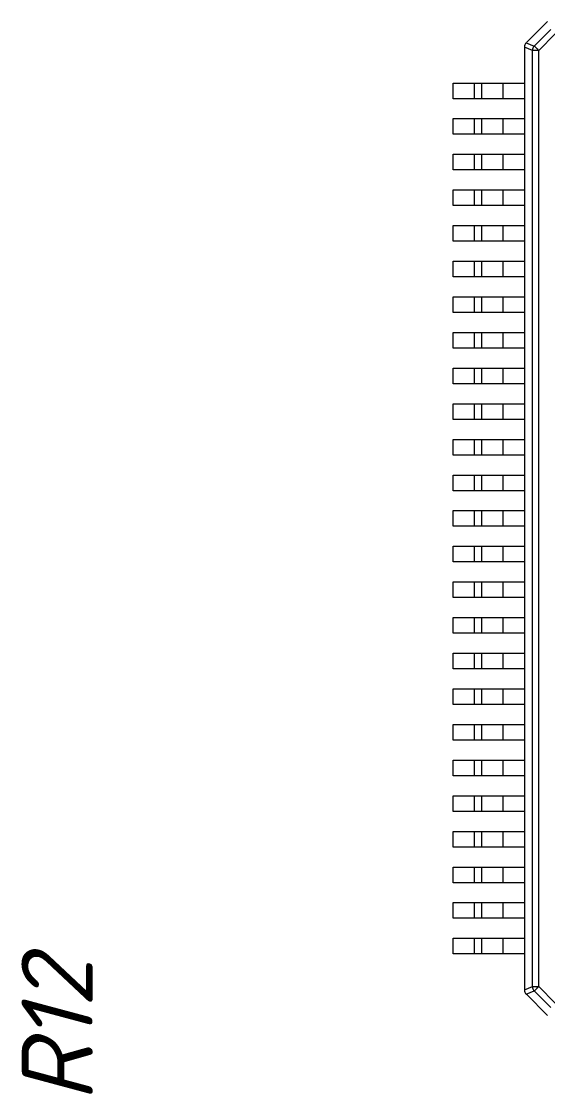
# Model space of a CAD drawing. Header units: millimetres. Extents: x 143 to 740, y 82 to 502.
# Drawn here: x 293.39 to 308.15, y 369.88 to 400 of the extents above; entities that cross this region are included whole.
import ezdxf

# ---------------------------------------------------------------- set-up
doc = ezdxf.new("R2010")
doc.units = ezdxf.units.MM
doc.header["$LTSCALE"] = 0.5
doc.layers.get('0').update_dxf_attribs({"lineweight": 60})
doc.styles.get("Standard").update_dxf_attribs({"font": 'isocpeui.ttf', "width": 0.9})

msp = doc.modelspace()

# ---------------------------------------------------------------- linework, layer by layer
at = {"color": 7, "linetype": 'Continuous', "lineweight": 15}
for p, q in [((308.154, 399.995), (307.56, 399.4)), ((307.783, 399.306), (308.249, 399.771)), ((307.908, 399.182), (308.373, 399.647)), ((307.559, 399.399), (307.783, 399.306)), ((307.732, 399.182), (307.507, 399.275)), ((307.507, 399.273), (307.507, 398.268)), ((307.732, 372.914), (307.732, 399.182)), ((307.908, 399.182), (307.732, 399.182)), ((307.908, 372.914), (307.908, 399.182)), ((305.507, 397.828), (305.507, 398.268)), ((305.507, 398.268), (306.107, 398.268)), ((306.107, 397.828), (306.107, 398.268)), ((306.107, 398.268), (306.307, 398.268)), ((306.307, 397.828), (306.307, 398.268)), ((306.307, 398.268), (306.907, 398.268)), ((306.907, 397.828), (306.907, 398.268)), ((306.907, 398.268), (307.507, 398.268)), ((307.507, 398.268), (307.507, 397.828)), ((306.107, 397.828), (305.507, 397.828)), ((306.307, 397.828), (306.107, 397.828)), ((306.907, 397.828), (306.307, 397.828)), ((307.507, 397.828), (306.907, 397.828)), ((307.507, 397.828), (307.507, 397.268)), ((305.507, 396.828), (305.507, 397.268)), ((305.507, 397.268), (306.107, 397.268)), ((306.107, 396.828), (306.107, 397.268)), ((306.107, 397.268), (306.307, 397.268)), ((306.307, 396.828), (306.307, 397.268)), ((306.307, 397.268), (306.907, 397.268)), ((306.907, 396.828), (306.907, 397.268)), ((306.907, 397.268), (307.507, 397.268)), ((307.507, 397.268), (307.507, 396.828)), ((306.107, 396.828), (305.507, 396.828)), ((306.307, 396.828), (306.107, 396.828)), ((306.907, 396.828), (306.307, 396.828)), ((307.507, 396.828), (306.907, 396.828)), ((307.507, 396.828), (307.507, 396.268)), ((305.507, 395.828), (305.507, 396.268)), ((305.507, 396.268), (306.107, 396.268)), ((306.107, 395.828), (306.107, 396.268)), ((306.107, 396.268), (306.307, 396.268)), ((306.307, 395.828), (306.307, 396.268)), ((306.307, 396.268), (306.907, 396.268)), ((306.907, 395.828), (306.907, 396.268)), ((306.907, 396.268), (307.507, 396.268)), ((307.507, 396.268), (307.507, 395.828)), ((306.107, 395.828), (305.507, 395.828)), ((306.307, 395.828), (306.107, 395.828)), ((306.907, 395.828), (306.307, 395.828)), ((307.507, 395.828), (306.907, 395.828)), ((307.507, 395.828), (307.507, 395.268)), ((305.507, 394.828), (305.507, 395.268)), ((305.507, 395.268), (306.107, 395.268)), ((306.107, 394.828), (306.107, 395.268)), ((306.107, 395.268), (306.307, 395.268)), ((306.307, 394.828), (306.307, 395.268)), ((306.307, 395.268), (306.907, 395.268)), ((306.907, 394.828), (306.907, 395.268)), ((306.907, 395.268), (307.507, 395.268)), ((307.507, 395.268), (307.507, 394.828)), ((306.107, 394.828), (305.507, 394.828)), ((306.307, 394.828), (306.107, 394.828)), ((306.907, 394.828), (306.307, 394.828)), ((307.507, 394.828), (306.907, 394.828)), ((307.507, 394.828), (307.507, 394.268)), ((305.507, 393.828), (305.507, 394.268)), ((305.507, 394.268), (306.107, 394.268)), ((306.107, 393.828), (306.107, 394.268)), ((306.107, 394.268), (306.307, 394.268)), ((306.307, 393.828), (306.307, 394.268)), ((306.307, 394.268), (306.907, 394.268)), ((306.907, 393.828), (306.907, 394.268)), ((306.907, 394.268), (307.507, 394.268)), ((307.507, 394.268), (307.507, 393.828)), ((306.107, 393.828), (305.507, 393.828)), ((306.307, 393.828), (306.107, 393.828)), ((306.907, 393.828), (306.307, 393.828)), ((307.507, 393.828), (306.907, 393.828)), ((307.507, 393.828), (307.507, 393.268)), ((305.507, 392.828), (305.507, 393.268)), ((305.507, 393.268), (306.107, 393.268)), ((306.107, 392.828), (306.107, 393.268)), ((306.107, 393.268), (306.307, 393.268)), ((306.307, 392.828), (306.307, 393.268)), ((306.307, 393.268), (306.907, 393.268)), ((306.907, 392.828), (306.907, 393.268)), ((306.907, 393.268), (307.507, 393.268)), ((307.507, 393.268), (307.507, 392.828)), ((306.107, 392.828), (305.507, 392.828)), ((306.307, 392.828), (306.107, 392.828)), ((306.907, 392.828), (306.307, 392.828)), ((307.507, 392.828), (306.907, 392.828)), ((307.507, 392.828), (307.507, 392.268)), ((305.507, 391.828), (305.507, 392.268)), ((305.507, 392.268), (306.107, 392.268)), ((306.107, 391.828), (306.107, 392.268)), ((306.107, 392.268), (306.307, 392.268)), ((306.307, 391.828), (306.307, 392.268)), ((306.307, 392.268), (306.907, 392.268)), ((306.907, 391.828), (306.907, 392.268)), ((306.907, 392.268), (307.507, 392.268)), ((307.507, 392.268), (307.507, 391.828)), ((306.107, 391.828), (305.507, 391.828)), ((306.307, 391.828), (306.107, 391.828)), ((306.907, 391.828), (306.307, 391.828)), ((307.507, 391.828), (306.907, 391.828)), ((307.507, 391.828), (307.507, 391.268)), ((305.507, 390.828), (305.507, 391.268)), ((305.507, 391.268), (306.107, 391.268)), ((306.107, 390.828), (306.107, 391.268)), ((306.107, 391.268), (306.307, 391.268)), ((306.307, 390.828), (306.307, 391.268)), ((306.307, 391.268), (306.907, 391.268)), ((306.907, 390.828), (306.907, 391.268)), ((306.907, 391.268), (307.507, 391.268)), ((307.507, 391.268), (307.507, 390.828)), ((306.107, 390.828), (305.507, 390.828)), ((306.307, 390.828), (306.107, 390.828)), ((306.907, 390.828), (306.307, 390.828)), ((307.507, 390.828), (306.907, 390.828)), ((307.507, 390.828), (307.507, 390.268)), ((305.507, 389.828), (305.507, 390.268)), ((305.507, 390.268), (306.107, 390.268)), ((306.107, 389.828), (306.107, 390.268)), ((306.107, 390.268), (306.307, 390.268)), ((306.307, 389.828), (306.307, 390.268)), ((306.307, 390.268), (306.907, 390.268)), ((306.907, 389.828), (306.907, 390.268)), ((306.907, 390.268), (307.507, 390.268)), ((307.507, 390.268), (307.507, 389.828)), ((306.107, 389.828), (305.507, 389.828)), ((306.307, 389.828), (306.107, 389.828)), ((306.907, 389.828), (306.307, 389.828)), ((307.507, 389.828), (306.907, 389.828)), ((307.507, 389.828), (307.507, 389.268)), ((305.507, 388.828), (305.507, 389.268)), ((305.507, 389.268), (306.107, 389.268)), ((306.107, 388.828), (306.107, 389.268)), ((306.107, 389.268), (306.307, 389.268)), ((306.307, 388.828), (306.307, 389.268)), ((306.307, 389.268), (306.907, 389.268)), ((306.907, 388.828), (306.907, 389.268)), ((306.907, 389.268), (307.507, 389.268)), ((307.507, 389.268), (307.507, 388.828)), ((306.107, 388.828), (305.507, 388.828)), ((306.307, 388.828), (306.107, 388.828)), ((306.907, 388.828), (306.307, 388.828)), ((307.507, 388.828), (306.907, 388.828)), ((307.507, 388.828), (307.507, 388.268)), ((305.507, 387.828), (305.507, 388.268)), ((305.507, 388.268), (306.107, 388.268)), ((306.107, 387.828), (306.107, 388.268)), ((306.107, 388.268), (306.307, 388.268)), ((306.307, 387.828), (306.307, 388.268)), ((306.307, 388.268), (306.907, 388.268)), ((306.907, 387.828), (306.907, 388.268)), ((306.907, 388.268), (307.507, 388.268)), ((307.507, 388.268), (307.507, 387.828)), ((306.107, 387.828), (305.507, 387.828)), ((306.307, 387.828), (306.107, 387.828)), ((306.907, 387.828), (306.307, 387.828)), ((307.507, 387.828), (306.907, 387.828)), ((307.507, 387.828), (307.507, 387.268)), ((305.507, 386.828), (305.507, 387.268)), ((305.507, 387.268), (306.107, 387.268)), ((306.107, 386.828), (306.107, 387.268)), ((306.107, 387.268), (306.307, 387.268)), ((306.307, 386.828), (306.307, 387.268)), ((306.307, 387.268), (306.907, 387.268)), ((306.907, 386.828), (306.907, 387.268)), ((306.907, 387.268), (307.507, 387.268)), ((307.507, 387.268), (307.507, 386.828)), ((306.107, 386.828), (305.507, 386.828)), ((306.307, 386.828), (306.107, 386.828)), ((306.907, 386.828), (306.307, 386.828)), ((307.507, 386.828), (306.907, 386.828)), ((307.507, 386.828), (307.507, 386.268)), ((305.507, 385.828), (305.507, 386.268)), ((305.507, 386.268), (306.107, 386.268)), ((306.107, 385.828), (306.107, 386.268)), ((306.107, 386.268), (306.307, 386.268)), ((306.307, 385.828), (306.307, 386.268)), ((306.307, 386.268), (306.907, 386.268)), ((306.907, 385.828), (306.907, 386.268)), ((306.907, 386.268), (307.507, 386.268)), ((307.507, 386.268), (307.507, 385.828)), ((306.107, 385.828), (305.507, 385.828)), ((306.307, 385.828), (306.107, 385.828)), ((306.907, 385.828), (306.307, 385.828)), ((307.507, 385.828), (306.907, 385.828)), ((307.507, 385.828), (307.507, 385.268)), ((305.507, 384.828), (305.507, 385.268)), ((305.507, 385.268), (306.107, 385.268)), ((306.107, 384.828), (306.107, 385.268)), ((306.107, 385.268), (306.307, 385.268)), ((306.307, 384.828), (306.307, 385.268)), ((306.307, 385.268), (306.907, 385.268)), ((306.907, 384.828), (306.907, 385.268)), ((306.907, 385.268), (307.507, 385.268)), ((307.507, 385.268), (307.507, 384.828)), ((306.107, 384.828), (305.507, 384.828)), ((306.307, 384.828), (306.107, 384.828)), ((306.907, 384.828), (306.307, 384.828)), ((307.507, 384.828), (306.907, 384.828)), ((307.507, 384.828), (307.507, 384.268)), ((305.507, 383.828), (305.507, 384.268)), ((305.507, 384.268), (306.107, 384.268)), ((306.107, 383.828), (306.107, 384.268)), ((306.107, 384.268), (306.307, 384.268)), ((306.307, 383.828), (306.307, 384.268)), ((306.307, 384.268), (306.907, 384.268)), ((306.907, 383.828), (306.907, 384.268)), ((306.907, 384.268), (307.507, 384.268)), ((307.507, 384.268), (307.507, 383.828)), ((306.107, 383.828), (305.507, 383.828)), ((306.307, 383.828), (306.107, 383.828)), ((306.907, 383.828), (306.307, 383.828)), ((307.507, 383.828), (306.907, 383.828)), ((307.507, 383.828), (307.507, 383.268)), ((305.507, 382.828), (305.507, 383.268)), ((305.507, 383.268), (306.107, 383.268)), ((306.107, 382.828), (306.107, 383.268)), ((306.107, 383.268), (306.307, 383.268)), ((306.307, 382.828), (306.307, 383.268)), ((306.307, 383.268), (306.907, 383.268)), ((306.907, 382.828), (306.907, 383.268)), ((306.907, 383.268), (307.507, 383.268)), ((307.507, 383.268), (307.507, 382.828)), ((306.107, 382.828), (305.507, 382.828)), ((306.307, 382.828), (306.107, 382.828)), ((307.507, 382.828), (306.907, 382.828)), ((307.507, 382.828), (307.507, 382.268)), ((305.507, 381.828), (305.507, 382.268)), ((305.507, 382.268), (306.107, 382.268)), ((306.107, 381.828), (306.107, 382.268)), ((306.107, 382.268), (306.307, 382.268)), ((306.307, 381.828), (306.307, 382.268)), ((306.307, 382.268), (306.907, 382.268)), ((306.907, 381.828), (306.907, 382.268)), ((306.907, 382.268), (307.507, 382.268)), ((307.507, 382.268), (307.507, 381.828)), ((306.107, 381.828), (305.507, 381.828)), ((306.307, 381.828), (306.107, 381.828)), ((306.907, 381.828), (306.307, 381.828)), ((307.507, 381.828), (306.907, 381.828)), ((307.507, 381.828), (307.507, 381.268)), ((305.507, 380.828), (305.507, 381.268)), ((305.507, 381.268), (306.107, 381.268)), ((306.107, 380.828), (306.107, 381.268)), ((306.107, 381.268), (306.307, 381.268)), ((306.307, 380.828), (306.307, 381.268)), ((306.307, 381.268), (306.907, 381.268)), ((306.907, 380.828), (306.907, 381.268)), ((306.907, 381.268), (307.507, 381.268)), ((307.507, 381.268), (307.507, 380.828)), ((306.107, 380.828), (305.507, 380.828)), ((306.307, 380.828), (306.107, 380.828)), ((306.907, 380.828), (306.307, 380.828)), ((307.507, 380.828), (306.907, 380.828)), ((307.507, 380.828), (307.507, 380.268)), ((305.507, 379.828), (305.507, 380.268)), ((305.507, 380.268), (306.107, 380.268)), ((306.107, 379.828), (306.107, 380.268)), ((306.107, 380.268), (306.307, 380.268)), ((306.307, 379.828), (306.307, 380.268)), ((306.307, 380.268), (306.907, 380.268)), ((306.907, 379.828), (306.907, 380.268)), ((306.907, 380.268), (307.507, 380.268)), ((307.507, 380.268), (307.507, 379.828)), ((306.107, 379.828), (305.507, 379.828)), ((306.307, 379.828), (306.107, 379.828)), ((306.907, 379.828), (306.307, 379.828)), ((307.507, 379.828), (306.907, 379.828)), ((307.507, 379.828), (307.507, 379.268)), ((305.507, 378.828), (305.507, 379.268)), ((305.507, 379.268), (306.107, 379.268)), ((306.107, 378.828), (306.107, 379.268)), ((306.107, 379.268), (306.307, 379.268)), ((306.307, 378.828), (306.307, 379.268)), ((306.307, 379.268), (306.907, 379.268)), ((306.907, 378.828), (306.907, 379.268)), ((306.907, 379.268), (307.507, 379.268)), ((307.507, 379.268), (307.507, 378.828)), ((306.107, 378.828), (305.507, 378.828)), ((306.307, 378.828), (306.107, 378.828)), ((306.907, 378.828), (306.307, 378.828)), ((307.507, 378.828), (306.907, 378.828)), ((307.507, 378.828), (307.507, 378.268)), ((305.507, 377.828), (305.507, 378.268)), ((305.507, 378.268), (306.107, 378.268)), ((306.107, 377.828), (306.107, 378.268)), ((306.107, 378.268), (306.307, 378.268)), ((306.307, 377.828), (306.307, 378.268)), ((306.307, 378.268), (306.907, 378.268)), ((306.907, 377.828), (306.907, 378.268)), ((306.907, 378.268), (307.507, 378.268)), ((307.507, 378.268), (307.507, 377.828)), ((306.107, 377.828), (305.507, 377.828)), ((306.307, 377.828), (306.107, 377.828)), ((306.907, 377.828), (306.307, 377.828)), ((307.507, 377.828), (306.907, 377.828)), ((307.507, 377.828), (307.507, 377.268)), ((305.507, 376.828), (305.507, 377.268)), ((305.507, 377.268), (306.107, 377.268)), ((306.107, 376.828), (306.107, 377.268)), ((306.107, 377.268), (306.307, 377.268)), ((306.307, 376.828), (306.307, 377.268)), ((306.307, 377.268), (306.907, 377.268)), ((306.907, 376.828), (306.907, 377.268)), ((306.907, 377.268), (307.507, 377.268)), ((307.507, 377.268), (307.507, 376.828)), ((306.107, 376.828), (305.507, 376.828)), ((306.307, 376.828), (306.107, 376.828)), ((306.907, 376.828), (306.307, 376.828)), ((307.507, 376.828), (306.907, 376.828)), ((307.507, 376.828), (307.507, 376.268)), ((305.507, 375.828), (305.507, 376.268)), ((305.507, 376.268), (306.107, 376.268)), ((306.107, 375.828), (306.107, 376.268)), ((306.107, 376.268), (306.307, 376.268)), ((306.307, 375.828), (306.307, 376.268)), ((306.307, 376.268), (306.907, 376.268)), ((306.907, 375.828), (306.907, 376.268)), ((306.907, 376.268), (307.507, 376.268)), ((307.507, 376.268), (307.507, 375.828)), ((306.107, 375.828), (305.507, 375.828)), ((306.307, 375.828), (306.107, 375.828)), ((306.907, 375.828), (306.307, 375.828)), ((307.507, 375.828), (306.907, 375.828)), ((307.507, 375.828), (307.507, 375.268)), ((305.507, 374.828), (305.507, 375.268)), ((305.507, 375.268), (306.107, 375.268)), ((306.107, 374.828), (306.107, 375.268)), ((306.107, 375.268), (306.307, 375.268)), ((306.307, 374.828), (306.307, 375.268)), ((306.307, 375.268), (306.907, 375.268)), ((306.907, 374.828), (306.907, 375.268)), ((306.907, 375.268), (307.507, 375.268)), ((307.507, 375.268), (307.507, 374.828)), ((306.107, 374.828), (305.507, 374.828)), ((306.307, 374.828), (306.107, 374.828)), ((306.907, 374.828), (306.307, 374.828)), ((307.507, 374.828), (306.907, 374.828)), ((307.507, 374.828), (307.507, 374.268)), ((305.507, 373.828), (305.507, 374.268)), ((305.507, 374.268), (306.107, 374.268)), ((306.107, 373.828), (306.107, 374.268)), ((306.107, 374.268), (306.307, 374.268)), ((306.307, 373.828), (306.307, 374.268)), ((306.307, 374.268), (306.907, 374.268)), ((306.907, 373.828), (306.907, 374.268)), ((306.907, 374.268), (307.507, 374.268)), ((307.507, 374.268), (307.507, 373.828)), ((306.107, 373.828), (305.507, 373.828)), ((306.307, 373.828), (306.107, 373.828)), ((306.907, 373.828), (306.307, 373.828)), ((307.507, 373.828), (306.907, 373.828)), ((307.507, 373.828), (307.507, 372.822)), ((307.507, 372.821), (307.732, 372.914)), ((307.559, 372.696), (307.783, 372.789)), ((307.732, 372.914), (307.908, 372.914)), ((308.249, 372.324), (307.783, 372.789)), ((308.373, 372.449), (307.908, 372.914)), ((307.56, 372.695), (308.154, 372.1))]:
    msp.add_line(p, q, dxfattribs=at)
at = {"color": 7, "linetype": 'Continuous', "lineweight": 15, "flags": 128}
for points in [[(307.783, 399.306), (307.79, 399.3), (307.799, 399.29), (307.812, 399.277), (307.828, 399.262), (307.846, 399.244), (307.865, 399.224), (307.886, 399.203), (307.908, 399.182)], [(306.907, 382.828), (306.79, 382.828), (306.677, 382.828), (306.574, 382.828), (306.483, 382.828), (306.408, 382.828), (306.353, 382.828), (306.319, 382.828), (306.307, 382.828)], [(307.783, 372.789), (307.79, 372.796), (307.799, 372.805), (307.812, 372.818), (307.828, 372.834), (307.846, 372.852), (307.865, 372.871), (307.886, 372.892), (307.908, 372.914)]]:
    msp.add_lwpolyline(points, dxfattribs=at)
at = {"color": 7, "linetype": 'Continuous', "lineweight": 15}
for centre, radius, start, end in [((307.687, 399.273), 0.18, 135.2591, 179.7409), ((307.916, 399.178), 0.184, 136.0619, 178.9352), ((307.687, 372.822), 0.18, 180.2591, 224.7409), ((307.916, 372.917), 0.184, 181.067, 223.9359)]:
    msp.add_arc(centre, radius, start, end, dxfattribs=at)

# ---------------------------------------------------------------- texts
msp.add_text('R12', height=2, rotation=90).set_placement((295.388, 369.669))

doc.saveas('drawing.dxf')
